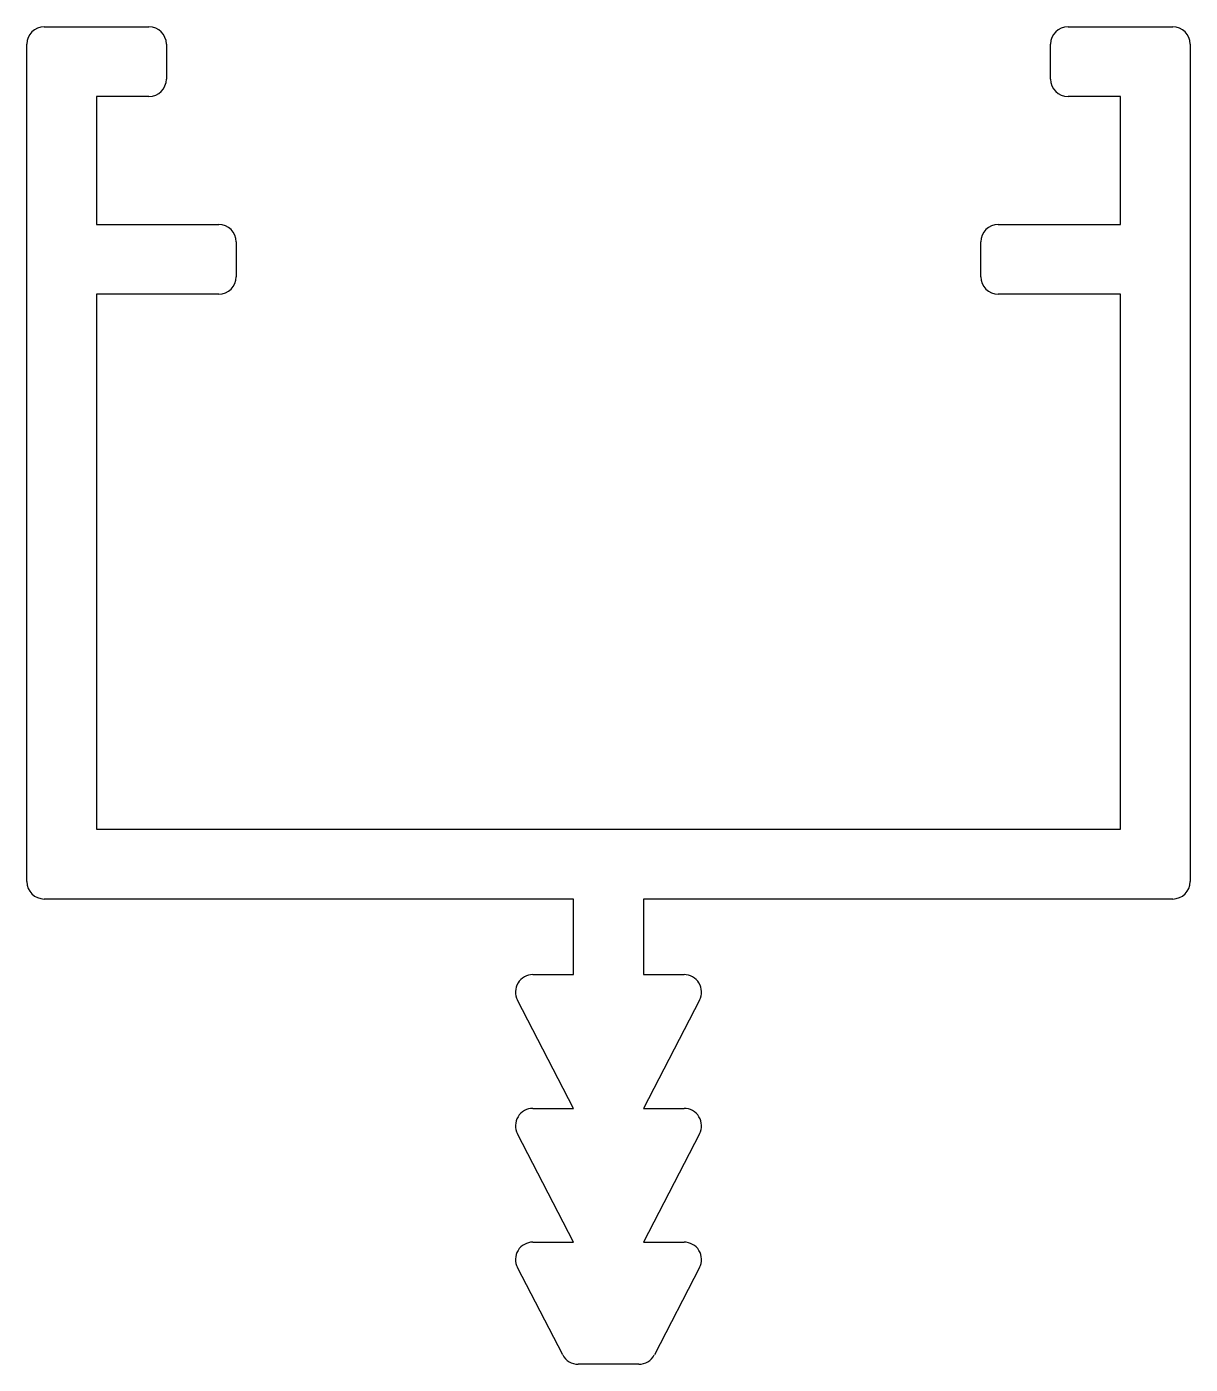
# Model space of a CAD drawing. Extents: x 2312.6 to 2332.6, y 953.3 to 976.3.
import ezdxf

# ---------------------------------------------------------------- set-up
doc = ezdxf.new("R2010")
doc.units = 0
doc.layers.get('0').update_dxf_attribs({"linetype": 'CONTINUOUS'})

msp = doc.modelspace()

# ---------------------------------------------------------------- linework, layer by layer
for p, q in [((2312.894, 976.318), (2314.694, 976.318)), ((2330.494, 976.318), (2332.294, 976.318)), ((2312.594, 961.618), (2312.594, 976.018)), ((2314.994, 976.018), (2314.994, 975.418)), ((2330.194, 975.418), (2330.194, 976.018)), ((2332.594, 976.018), (2332.594, 961.618)), ((2313.794, 975.118), (2313.794, 972.918)), ((2314.694, 975.118), (2313.794, 975.118)), ((2331.394, 975.118), (2330.494, 975.118)), ((2331.394, 972.918), (2331.394, 975.118)), ((2313.794, 972.918), (2315.894, 972.918)), ((2329.294, 972.918), (2331.394, 972.918)), ((2316.194, 972.618), (2316.194, 972.018)), ((2328.994, 972.018), (2328.994, 972.618)), ((2313.794, 971.718), (2313.794, 962.518)), ((2315.894, 971.718), (2313.794, 971.718)), ((2331.394, 971.718), (2329.294, 971.718)), ((2331.394, 962.518), (2331.394, 971.718)), ((2313.794, 962.518), (2331.394, 962.518)), ((2321.994, 961.318), (2312.894, 961.318)), ((2321.994, 960.018), (2321.994, 961.318)), ((2323.194, 961.318), (2323.194, 960.018)), ((2332.294, 961.318), (2323.194, 961.318)), ((2321.295, 960.018), (2321.994, 960.018)), ((2323.194, 960.018), (2323.893, 960.018)), ((2321.994, 957.718), (2321.029, 959.58)), ((2324.159, 959.58), (2323.194, 957.718)), ((2321.295, 957.718), (2321.994, 957.718)), ((2323.194, 957.718), (2323.893, 957.718)), ((2321.994, 955.418), (2321.029, 957.28)), ((2324.159, 957.28), (2323.194, 955.418)), ((2321.295, 955.418), (2321.994, 955.418)), ((2323.194, 955.418), (2323.893, 955.418)), ((2321.807, 953.48), (2321.029, 954.98)), ((2324.159, 954.98), (2323.382, 953.48)), ((2323.115, 953.318), (2322.073, 953.318))]:
    msp.add_line(p, q)
for centre, start, end in [((2312.894, 976.018), 90, 180), ((2314.694, 976.018), 0, 90), ((2330.494, 976.018), 90, 180), ((2332.294, 976.018), 0, 90), ((2314.694, 975.418), 270, 0), ((2330.494, 975.418), 180, 270), ((2315.894, 972.618), 0, 90), ((2329.294, 972.618), 90, 180), ((2315.894, 972.018), 270, 0), ((2329.294, 972.018), 180, 270), ((2312.894, 961.618), 180, 270), ((2332.294, 961.618), 270, 360), ((2321.295, 959.718), 90, 207.4006), ((2323.893, 959.718), 332.5994, 90), ((2321.295, 957.418), 90, 207.4006), ((2323.893, 957.418), 332.5994, 90), ((2321.295, 955.118), 90, 207.4006), ((2323.893, 955.118), 332.5994, 90), ((2322.073, 953.618), 207.4006, 270), ((2323.115, 953.618), 270, 332.5994)]:
    msp.add_arc(centre, 0.3, start, end)

doc.saveas('drawing.dxf')
